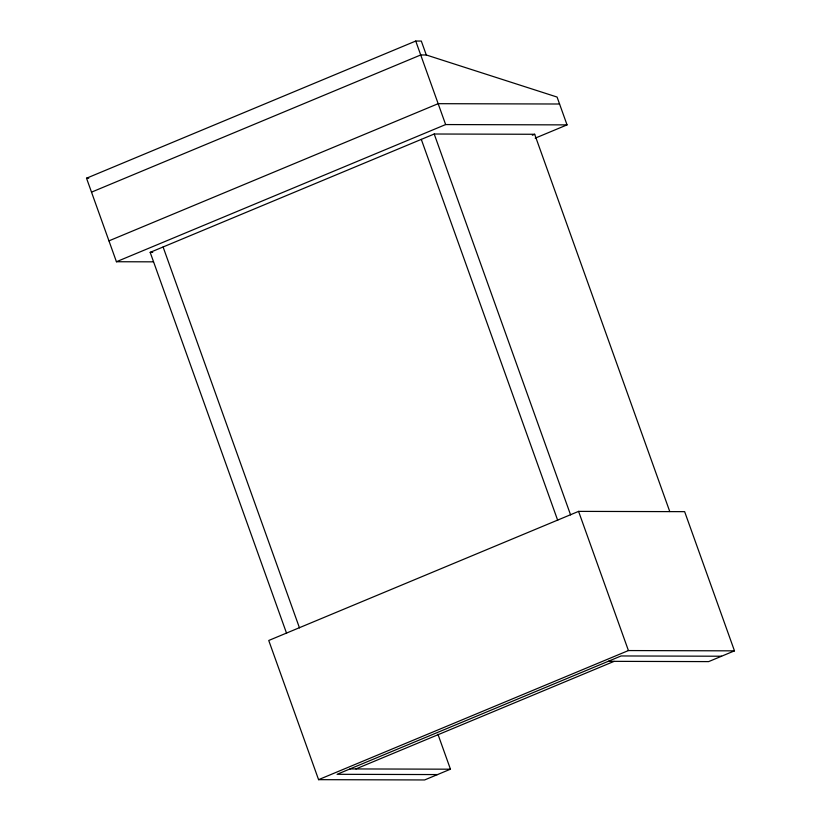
<?xml version="1.0" encoding="UTF-8"?>
<svg xmlns="http://www.w3.org/2000/svg" width="821" height="821" viewBox="0 0 821 821"><rect width="100%" height="100%" fill="white"/><g stroke="black" fill="none" stroke-linecap="round" stroke-linejoin="round"><path stroke-width="1.23" d="M153.486 261.837L116.428 261.735L86.523 178.219L415.734 41.05L421.317 41.06L426.294 54.986L557.079 97.052L567.044 124.884L535.179 138.164M91.511 192.145L420.721 54.966L426.294 54.986M108.947 240.861L438.157 103.682L559.563 104.01M116.428 261.735L445.639 124.566L567.044 124.884M286.57 633.268L150.181 252.355L434.206 134.008L534.676 134.275L669.772 511.575M532.336 135.249L534.676 134.275M608.187 661.336L708.656 661.603L734.477 650.848L684.642 511.657L578.579 511.38L268.744 640.483L318.579 779.663L424.631 779.95L450.452 769.195L437.932 734.231M318.579 779.663L628.424 650.56L734.477 650.848M355.904 768.938L614.108 661.357M86.523 178.219L88.76 178.229M150.181 252.355L152.727 252.355M721.567 656.225L621.097 655.958L337.072 774.306L437.542 774.572M349.982 768.928L450.452 769.195M415.734 41.05L445.639 124.566M578.579 511.38L628.424 650.56M434.206 134.008L570.595 514.921M421.296 139.385L557.685 520.298M163.092 246.977L299.48 627.891"/></g></svg>
